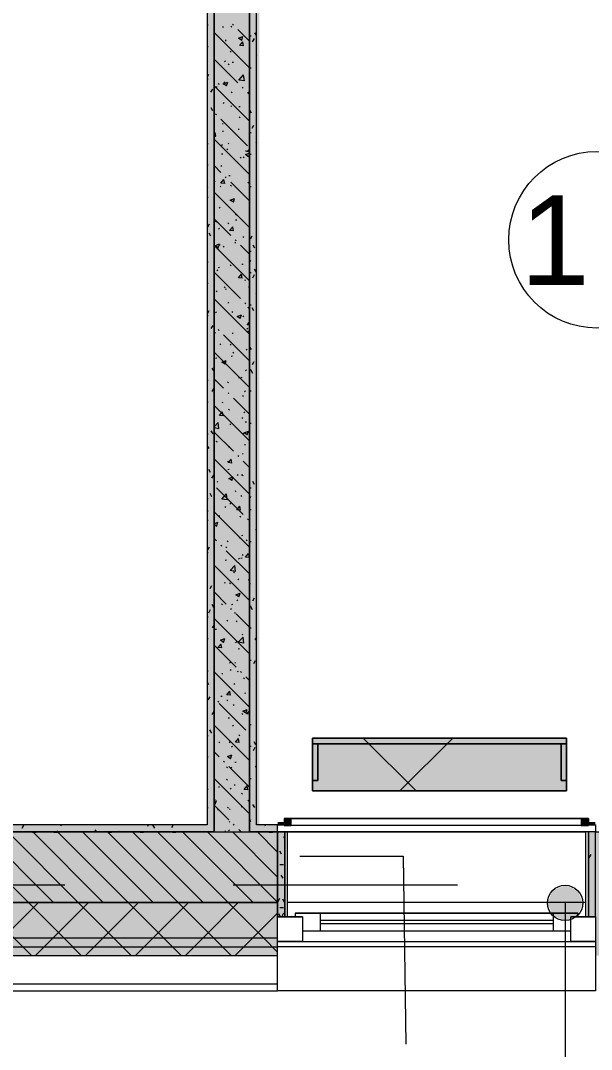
# Model space of a CAD drawing. Header units: millimetres. Extents: x -3817 to 677485, y -22715 to 103890.
# Drawn here: x 78696 to 80312, y 5046 to 7959 of the extents above; entities that cross this region are included whole.
import ezdxf

# ---------------------------------------------------------------- set-up
doc = ezdxf.new("R2010")
doc.units = ezdxf.units.MM
doc.layers.add('PDF _Геометрия', color=7, linetype='Continuous', true_color=0x1d1d1d)
doc.layers.add('PDF _Сплошная заливка', color=7, linetype='Continuous', true_color=0xffffff)
doc.layers.add('PDF _Текст', color=7, linetype='Continuous')
doc.styles.add('PDF GOST-Common', font='arial.ttf')

msp = doc.modelspace()

# ---------------------------------------------------------------- hatches: boundary and pattern name
at = {"layer": 'PDF _Сплошная заливка', "transparency": 33554559}
for color, points in [(256, [(79338.4, 5661.3), (79343.7, 5661.3), (79343.7, 11011.3), (79243.7, 11011.3), (79243.7, 5661.3)]), (256, [(79343.7, 5681.3), (79363.7, 5681.3), (79363.7, 10991.4), (79343.7, 10991.4), (79343.7, 6668)]), (256, [(79423.7, 5421.3), (79443.7, 5421.3), (79443.7, 5661.3), (79423.7, 5661.3), (79423.7, 5537.7)]), (256, [(80303.7, 5421.3), (80323.7, 5421.3), (80323.7, 5661.3), (80303.7, 5661.3), (80303.7, 5537.7)]), (7, [(80237.9, 5510.3), (80202.5, 5495.7), (80187.9, 5460.3), (80202.5, 5425), (80237.9, 5410.3), (80273.2, 5425), (80287.9, 5460.3), (80273.2, 5495.7)])]:
    msp.add_hatch(color=color, dxfattribs=at).paths.add_polyline_path(points)
h = msp.add_hatch(color=256, dxfattribs=at)
h.paths.add_polyline_path([(76497.7, 5661.3), (77323.3, 5661.3), (77323.3, 5681.3), (76497.7, 5681.3)], flags=0)
h.paths.add_polyline_path([(79243.7, 5661.3), (79243.7, 5681.3), (78223.3, 5681.3), (78223.3, 5661.3), (78596.3, 5661.3)], flags=0)
h = msp.add_hatch(color=256, dxfattribs=at)
h.paths.add_polyline_path([(84443.3, 5461.3), (84443.3, 5661.3), (84343.3, 5661.3), (84343.3, 5461.3)], flags=0)
h.paths.add_polyline_path([(77323.3, 5461.3), (77323.3, 5661.3), (76223.3, 5661.3), (76223.3, 5461.3), (77111.9, 5461.3)], flags=0)
h.paths.add_polyline_path([(81565, 5461.3), (82243.3, 5461.3), (82243.3, 5661.3), (81093.3, 5661.3), (81093.3, 5461.3)], flags=0)
h.paths.add_polyline_path([(78223.3, 5461.3), (79423.7, 5461.3), (79423.7, 5661.3), (78223.3, 5661.3), (78223.3, 5537.7)], flags=0)
h.paths.add_polyline_path([(80593.3, 5461.3), (80593.3, 5661.3), (80323.7, 5661.3), (80323.7, 5461.3)], flags=0)
h = msp.add_hatch(color=256, dxfattribs=at)
h.paths.add_polyline_path([(81093.3, 5361.3), (82243.3, 5361.3), (82243.3, 5461.3), (80323.7, 5461.3), (80323.7, 5361.3), (80593.3, 5361.3)], flags=0)
h.paths.add_polyline_path([(76101.3, 5361.3), (77323.3, 5361.3), (77323.3, 5461.3), (76101.3, 5461.3)], flags=0)
h.paths.add_polyline_path([(85043.3, 5361.3), (85043.3, 5461.3), (84343.3, 5461.3), (84343.3, 5361.3), (84943.3, 5361.3)], flags=0)
h.paths.add_polyline_path([(78223.3, 5361.3), (79423.7, 5361.3), (79423.7, 5461.3), (78223.3, 5461.3)], flags=0)
h = msp.add_hatch(color=256, dxfattribs=at)
h.paths.add_polyline_path([(76101.3, 5311.3), (77323.3, 5311.3), (77323.3, 5361.3), (76101.3, 5361.3)], flags=0)
h.paths.add_polyline_path([(85093.3, 5311.3), (85093.3, 5361.3), (84343.3, 5361.3), (84343.3, 5311.3), (84533.7, 5311.3)], flags=0)
h.paths.add_polyline_path([(78223.3, 5311.3), (79423.7, 5311.3), (79423.7, 5361.3), (78223.3, 5361.3)], flags=0)
h.paths.add_polyline_path([(80323.7, 5311.3), (82243.3, 5311.3), (82243.3, 5361.3), (80323.7, 5361.3)], flags=0)

# ---------------------------------------------------------------- linework, layer by layer
at = {"layer": 'PDF _Геометрия', "color": 9, "lineweight": 9, "true_color": 0xc0c0c0}
for points in [[(78223.3, 5661.3), (79243.7, 5661.3), (79243.7, 5681.3), (79243.7, 10991.4), (79243.7, 11011.3), (79131.3, 11011.3), (79243.7, 11011.3), (79243.7, 5661.3), (78223.3, 5661.3)], [(78223.3, 5211.4), (79423.7, 5211.4), (79423.7, 5461.3), (79423.7, 5661.3), (79343.7, 5661.3), (79343.7, 5681.3), (79343.7, 10991.4), (79343.7, 11011.3), (79378.3, 11011.3), (79343.7, 11011.3), (79343.7, 5661.3), (79423.7, 5661.3), (79423.7, 5681.3), (79442.2, 5681.3)], [(80303.7, 5681.3), (80323.7, 5681.3), (80323.7, 5661.3), (80593.3, 5661.3), (80593.3, 5681.3), (80593.3, 6061.3), (80573.3, 6061.3), (80573.3, 5689.3)], [(79815.9, 5777.3), (79665.9, 5927.3)], [(79769.6, 5777.3), (79919.6, 5927.3)], [(80295.7, 5461.3), (79451.7, 5461.3)], [(80323.7, 5421.3), (80323.7, 5211.4), (79423.7, 5211.4), (79423.7, 5421.3)]]:
    msp.add_lwpolyline(points, dxfattribs=at)
at = {"layer": 'PDF _Геометрия', "color": 7, "lineweight": 9}
for points in [[(79223.7, 10983.4), (79223.7, 5717.1), (79223.7, 5681.3), (79215.7, 5681.3), (79202.8, 5681.3), (78223.3, 5681.3)], [(79423.7, 5681.3), (79384.7, 5681.3), (79371.7, 5681.3), (79363.7, 5681.3), (79363.7, 5717.1), (79363.7, 10983.4)], [(80303.7, 5689.3), (80303.7, 5699.4), (80303.7, 5679.3), (79443.7, 5679.3)], [(79243.7, 5661.3), (79343.7, 5661.3)], [(79486.4, 5592.6), (79778.9, 5592.6), (79787.1, 5060.6)], [(80237.9, 5460.3), (80237.9, 4350.4), (80797.5, 4285.2)], [(78223.3, 5361.3), (79423.7, 5361.3)], [(78223.3, 5336.4), (79423.7, 5336.4)], [(78223.3, 5311.3), (79423.7, 5311.3)], [(78223.3, 5231.4), (79423.7, 5231.4)]]:
    msp.add_lwpolyline(points, dxfattribs=at)
at = {"layer": 'PDF _Геометрия', "color": 253, "lineweight": 9, "true_color": 0x9b9b9b}
for points in [[(79223.7, 7946.4), (79227, 7946.4)], [(79363.7, 7916.3), (79359.1, 7924.3)], [(79343.7, 7915.9), (79348.9, 7915.9)], [(79356.8, 7907.6), (79351.8, 7898.9)], [(79223.7, 7885.4), (79227, 7885.4)], [(79363.7, 7858.6), (79362.9, 7857.2)], [(79343.7, 7824.5), (79348.9, 7824.5)], [(79227.8, 7806.1), (79223.7, 7799)], [(79223.7, 7794), (79227, 7794)], [(79239, 7764.5), (79233.9, 7755.7)], [(79240.3, 7703.3), (79235.3, 7712)], [(79350, 7696.2), (79345, 7705)], [(79355.7, 7661.9), (79350.7, 7653.1)], [(79343.7, 7641.6), (79348.9, 7641.6)], [(79223.7, 7611.1), (79227, 7611.1)], [(79363.7, 7614.8), (79361.8, 7611.5)], [(79243.7, 7575.5), (79243.5, 7576)], [(79343.7, 7580.6), (79348.9, 7580.6)], [(79223.7, 7550.1), (79227, 7550.1)], [(79226.2, 7484), (79223.7, 7488.2)], [(79343.7, 7489.2), (79348.9, 7489.2)], [(79223.7, 7458.7), (79227, 7458.7)], [(79229.7, 7382.7), (79224.7, 7373.9)], [(79234.4, 7347.9), (79229.3, 7356.6)], [(79350.5, 7348.1), (79345.5, 7339.4)], [(79359.3, 7314.4), (79354.2, 7323.2)], [(79343.7, 7306.3), (79348.9, 7306.3)], [(79223.7, 7275.8), (79227, 7275.8)], [(79346.4, 7280.1), (79343.7, 7275.4)], [(79363.3, 7246.4), (79358.3, 7255.1)], [(79343.7, 7245.4), (79348.9, 7245.4)], [(79357.6, 7238.4), (79352.6, 7229.7)], [(79223.7, 7214.9), (79227, 7214.9)], [(79363.7, 7184.8), (79362.4, 7187.1)], [(79343.7, 7153.9), (79348.9, 7153.9)], [(79356.3, 7136.7), (79351.2, 7145.5)], [(79228.6, 7136.9), (79223.7, 7128.5)], [(79223.7, 7123.4), (79227, 7123.4)], [(79239.8, 7095.3), (79234.7, 7086.6)], [(79345.1, 7095.1), (79343.7, 7097.5)], [(79345.4, 7034.3), (79343.7, 7031.5)], [(79349.2, 7027.1), (79344.2, 7035.8)], [(79356.5, 6992.7), (79351.5, 6984)], [(79243.6, 6966.1), (79238.6, 6974.8)], [(79243.7, 6980.2), (79241.8, 6976.9)], [(79343.7, 6971), (79348.9, 6971)], [(79353.3, 6959), (79348.3, 6967.8)], [(79223.7, 6940.6), (79227, 6940.6)], [(79363.7, 6944.2), (79362.6, 6942.3)], [(79242.8, 6917.6), (79237.7, 6908.9)], [(79243.7, 6904.9), (79242.7, 6906.8)], [(79343.7, 6910.1), (79348.9, 6910.1)], [(79223.7, 6879.6), (79227, 6879.6)], [(79343.7, 6818.6), (79348.9, 6818.6)], [(79223.7, 6788.2), (79227, 6788.2)], [(79240.6, 6788.4), (79235.6, 6797.1)], [(79229.5, 6746.8), (79224.4, 6755.5)], [(79233.6, 6678.7), (79228.5, 6687.5)], [(79241.7, 6671.8), (79236.6, 6663.1)], [(79358.5, 6645.3), (79353.4, 6654)], [(79237.6, 6610.7), (79232.6, 6619.4)], [(79343.7, 6635.7), (79348.9, 6635.7)], [(79223.7, 6605.3), (79227, 6605.3)], [(79347.2, 6610.9), (79343.7, 6604.8)], [(79226.5, 6569.1), (79223.7, 6573.8)], [(79343.7, 6574.8), (79348.9, 6574.8)], [(79223.7, 6544.3), (79227, 6544.3)], [(79363.7, 6514.2), (79361.6, 6517.9)], [(79229.4, 6467.7), (79224.4, 6459)], [(79343.7, 6483.4), (79348.9, 6483.4)], [(79223.7, 6452.9), (79227, 6452.9)], [(79344.3, 6425.9), (79343.7, 6426.9)], [(79236.5, 6358.1), (79231.5, 6349.4)], [(79346.2, 6365.2), (79343.7, 6361)], [(79357.3, 6323.5), (79352.3, 6314.8)], [(79242.8, 6296.9), (79237.8, 6305.7)], [(79343.7, 6300.5), (79348.9, 6300.5)], [(79352.5, 6289.9), (79347.5, 6298.6)], [(79223.7, 6270), (79227, 6270)], [(79232.4, 6290), (79227.4, 6281.3)], [(79243.6, 6248.4), (79238.5, 6239.7)], [(79343.7, 6239.5), (79348.9, 6239.5)], [(79223.7, 6209), (79227, 6209)], [(79363.7, 6212.7), (79359.4, 6205.1)], [(79343.7, 6148.1), (79348.9, 6148.1)], [(79360.3, 6145.8), (79355.3, 6137.1)], [(79223.7, 6117.6), (79227, 6117.6)], [(79228.7, 6077.6), (79223.7, 6086.1)], [(79231.3, 6044.3), (79226.3, 6035.6)], [(79242.5, 6002.7), (79237.4, 5994)], [(79236.8, 5941.5), (79231.8, 5950.2)], [(79343.7, 5965.2), (79348.9, 5965.2)], [(79223.7, 5934.7), (79227, 5934.7)], [(79361.7, 5908.1), (79356.7, 5916.8)], [(79343.7, 5904.2), (79348.9, 5904.2)], [(79359.2, 5900.1), (79354.2, 5891.4)], [(79223.7, 5873.8), (79227, 5873.8)], [(79363.7, 5843.7), (79360.8, 5848.7)], [(79343.7, 5812.8), (79348.9, 5812.8)], [(79223.7, 5782.3), (79227, 5782.3)], [(79358.8, 5730.4), (79353.7, 5739.1)], [(79226.1, 5730.5), (79223.7, 5726.4)], [(78810.6, 5681.3), (78808.8, 5678.3)], [(79056.9, 5681.3), (79054.6, 5677.2)], [(79075.5, 5672.4), (79070.4, 5681.1)], [(79127.3, 5681.3), (79122.6, 5673.1)], [(79347, 5696), (79343.7, 5690.4)], [(79347.6, 5688.7), (79343.7, 5695.4)], [(79389.2, 5677.6), (79387.1, 5681.3)], [(78704.2, 5679.9), (78699.1, 5671.2)], [(78729.3, 5660.4), (78739.3, 5660.4)], [(78790.2, 5660.4), (78800.3, 5660.4)], [(78800.3, 5661.3), (78798.3, 5664.8)], [(78908.3, 5667.7), (78904.6, 5661.3)], [(78942.6, 5660.4), (78952.7, 5660.4)], [(78976.3, 5663.6), (78975, 5661.3)], [(78976.3, 5661.3), (78976, 5661.8)], [(79034.1, 5660.4), (79044.1, 5660.4)], [(79125.5, 5660.4), (79135.6, 5660.4)], [(79222, 5662.5), (79221.4, 5661.3)], [(79399.8, 5660.4), (79409.9, 5660.4)], [(79443.7, 5644.1), (79441.1, 5648.7)], [(79435, 5598.4), (79429.9, 5607.1)], [(80310.6, 5597.2), (80305.5, 5588.5)], [(79430.3, 5568.9), (79440.4, 5568.9)], [(79439, 5530.4), (79434, 5539.1)], [(79429.1, 5472.6), (79424.1, 5463.8)], [(79443.1, 5462.3), (79438.1, 5471)], [(79431.6, 5421.3), (79426.9, 5429.4)], [(79430.3, 5447), (79440.4, 5447)], [(79440.3, 5430.9), (79435.3, 5422.2)], [(80305.2, 5432.1), (80303.7, 5434.7)]]:
    msp.add_lwpolyline(points, dxfattribs=at)
at = {"layer": 'PDF _Геометрия', "color": 252, "lineweight": 9, "true_color": 0x878787}
for points in [[(79343.7, 7825.1), (79243.7, 7925.1)], [(79267.3, 7942.2), (79270.1, 7940.4)], [(79291.2, 7942.8), (79293.7, 7940.6)], [(79298.3, 7946.1), (79295.7, 7948.6)], [(79343.7, 7900.6), (79310.8, 7933.5)], [(79274.7, 7902.2), (79278.1, 7902.7)], [(79275.6, 7901.9), (79278.3, 7904)], [(79321.9, 7902.7), (79313.1, 7908.7), (79325.5, 7913.5)], [(79327.2, 7887.4), (79316.5, 7888.3), (79325.1, 7898.5)], [(79321.9, 7902.7), (79325.5, 7913.4)], [(79327.2, 7887.3), (79325.1, 7898.5)], [(79342.1, 7911.1), (79343.7, 7911.3)], [(79289.4, 7871.7), (79292.2, 7869.9)], [(79310.8, 7782.6), (79243.7, 7849.7)], [(79273.4, 7842.7), (79276.1, 7844.8)], [(79283.9, 7836.7), (79286.3, 7834.5)], [(79295.3, 7841), (79298.6, 7841.4)], [(79254.7, 7780.8), (79257.6, 7779)], [(79278.7, 7773.8), (79269.8, 7779.8), (79282.3, 7784.5)], [(79271.3, 7783.5), (79273.9, 7785.6)], [(79278.7, 7773.7), (79282.3, 7784.5)], [(79329.3, 7787.8), (79313.5, 7790.3), (79327.3, 7804.7)], [(79326.5, 7797.7), (79328.9, 7795.4)], [(79329.3, 7787.8), (79327.3, 7804.7)], [(79343.7, 7674.2), (79243.7, 7774.2)], [(79248.5, 7770.8), (79251.9, 7771.3)], [(79292.2, 7756.9), (79295.1, 7755.1)], [(79325.9, 7767.6), (79323.4, 7770.1)], [(79343.7, 7749.7), (79338.5, 7755)], [(79343.7, 7754.4), (79341.2, 7754.6), (79343.7, 7757.6)], [(79269.1, 7724.4), (79271.8, 7726.4)], [(79250.5, 7692.1), (79248, 7694.6)], [(79290.7, 7717.7), (79293.1, 7715.4)], [(79314.1, 7715.5), (79317.4, 7715.9)], [(79338.5, 7604.1), (79263.1, 7679.5)], [(79267, 7665.2), (79269.6, 7667.2)], [(79314.3, 7686.4), (79317.1, 7684.6)], [(79243.7, 7638.4), (79246.9, 7642.2)], [(79249, 7631), (79246.9, 7642.1)], [(79267.3, 7645.4), (79270.6, 7645.8)], [(79311.8, 7651.2), (79315.1, 7651.7)], [(79243.7, 7631.5), (79249, 7631.1)], [(79343.7, 7523.4), (79243.7, 7623.4)], [(79264.8, 7606), (79267.5, 7608)], [(79283.3, 7611.6), (79285.8, 7609.3)], [(79265, 7581.1), (79268.3, 7581.5)], [(79279.6, 7595.6), (79282.5, 7593.8)], [(79332.4, 7590), (79335.7, 7590.4)], [(79341.5, 7573.3), (79332.7, 7579.3), (79343.7, 7583.5)], [(79343.7, 7586.6), (79337.1, 7587.7), (79343.7, 7594.6)], [(79341.6, 7573.2), (79343.7, 7579.7)], [(79263.1, 7528.7), (79243.7, 7548)], [(79262.6, 7546.8), (79265.3, 7548.8)], [(79317.1, 7571.7), (79320, 7569.9)], [(79325.9, 7572.6), (79328.4, 7570.3)], [(79278.1, 7513.6), (79275.6, 7516.1)], [(79285.6, 7519.8), (79288.9, 7520.3)], [(79244.3, 7505.2), (79247.1, 7503.4)], [(79260.5, 7487.6), (79263.1, 7489.6)], [(79273.7, 7497.3), (79263, 7498.3), (79271.6, 7508.5)], [(79273.7, 7497.3), (79271.6, 7508.4)], [(79290.2, 7492.5), (79292.6, 7490.3)], [(79343.7, 7448), (79290.7, 7501)], [(79339.2, 7501.2), (79342, 7499.4)], [(79343.7, 7372.5), (79243.7, 7472.5)], [(79258.3, 7428.4), (79261, 7430.5)], [(79298.3, 7444.4), (79289.4, 7450.3), (79301.9, 7455.1)], [(79298.3, 7444.3), (79301.9, 7455)], [(79304.6, 7410.3), (79307.4, 7408.5)], [(79290.7, 7350.2), (79243.7, 7397.1)], [(79247.1, 7390.4), (79250, 7388.6)], [(79256.1, 7369.2), (79258.8, 7371.3)], [(79282.8, 7386.5), (79285.3, 7384.2)], [(79298.3, 7363.6), (79287.7, 7364.5), (79296.3, 7374.7)], [(79298.3, 7363.5), (79296.3, 7374.7)], [(79304.3, 7394.4), (79307.6, 7394.8)], [(79342.1, 7386.4), (79343.7, 7385.4)], [(79325.4, 7347.4), (79327.9, 7345.2)], [(79343.7, 7221.6), (79243.7, 7321.6)], [(79255, 7315.4), (79246.2, 7321.4), (79258.6, 7326.2)], [(79255, 7315.4), (79258.6, 7326.1)], [(79257.5, 7324.2), (79260.9, 7324.7)], [(79269.2, 7319.9), (79272, 7318.1)], [(79302.1, 7330.1), (79305.4, 7330.5)], [(79305.8, 7335.1), (79303.3, 7337.6)], [(79343.7, 7297.1), (79318.4, 7322.5)], [(79254, 7310), (79256.6, 7312.1)], [(79255.3, 7260), (79258.6, 7260.4)], [(79289.6, 7267.4), (79292.1, 7265.1)], [(79322.6, 7268.8), (79325.9, 7269.3)], [(79343.1, 7263.4), (79343.7, 7263.9)], [(79318.4, 7171.6), (79243.7, 7246.3)], [(79251.8, 7250.9), (79254.5, 7252.9)], [(79323, 7229.8), (79312.4, 7230.8), (79320.9, 7241)], [(79323, 7229.8), (79320.9, 7240.9)], [(79329.5, 7225.1), (79332.3, 7223.3)], [(79272.1, 7205.2), (79274.9, 7203.4)], [(79275.8, 7198.7), (79279.2, 7199.1)], [(79340.9, 7204.2), (79343.6, 7206.2)], [(79343.7, 7070.8), (79243.7, 7170.8)], [(79249.7, 7191.7), (79252.3, 7193.7)], [(79282.3, 7161.3), (79284.8, 7159)], [(79333.5, 7156.5), (79330.9, 7159.1)], [(79338.8, 7145), (79341.4, 7147)], [(79341.4, 7143.4), (79343.7, 7143.7)], [(79247.5, 7132.5), (79250.2, 7134.5)], [(79294.1, 7134.7), (79296.9, 7132.9)], [(79317.9, 7114.9), (79309, 7120.9), (79321.5, 7125.7)], [(79317.9, 7114.8), (79321.5, 7125.6)], [(79324.9, 7122.3), (79327.4, 7120)], [(79258, 7081.1), (79255.5, 7083.6)], [(79336.6, 7085.8), (79339.3, 7087.8)], [(79343.7, 7096.4), (79337, 7097), (79343.7, 7105)], [(79339.1, 7079.1), (79342.4, 7079.5)], [(79245.3, 7073.3), (79248, 7075.3)], [(79343.7, 6995.4), (79270.6, 7068.5)], [(79294.6, 7073.2), (79297.9, 7073.7)], [(79259.5, 7043.8), (79262.3, 7042)], [(79289.1, 7042.2), (79291.6, 7040)], [(79334.5, 7026.6), (79337.1, 7028.7)], [(79343.7, 6919.9), (79243.7, 7019.9)], [(79243.7, 7014.5), (79245.8, 7016.1)], [(79247.8, 7003.1), (79251.1, 7003.5)], [(79274.6, 6986), (79265.8, 6991.9), (79278.2, 6996.7)], [(79274.6, 6985.9), (79278.2, 6996.7)], [(79292.3, 7009), (79295.7, 7009.4)], [(79297, 7020), (79299.8, 7018.2)], [(79244.8, 6973.5), (79243.7, 6979.3)], [(79243.7, 6973.6), (79244.8, 6973.5)], [(79332.3, 6967.4), (79335, 6969.5)], [(79270.6, 6917.7), (79243.7, 6944.5)], [(79245.6, 6938.8), (79248.9, 6939.3)], [(79281.8, 6936.2), (79284.2, 6933.9)], [(79312.9, 6947.7), (79316.2, 6948.1)], [(79319, 6949.5), (79321.9, 6947.7)], [(79285.7, 6902.6), (79283.2, 6905.1)], [(79330.1, 6908.2), (79332.8, 6910.3)], [(79266.1, 6877.6), (79269.4, 6878)], [(79343.7, 6844.5), (79298.3, 6890)], [(79324.4, 6897.1), (79326.8, 6894.9)], [(79343.7, 6769), (79243.7, 6869)], [(79269.5, 6839.8), (79258.8, 6840.7), (79267.4, 6850.9)], [(79269.5, 6839.7), (79267.4, 6850.9)], [(79284.4, 6858.6), (79287.2, 6856.8)], [(79328, 6849.1), (79330.6, 6851.1)], [(79243.7, 6808.8), (79255.5, 6821)], [(79257.4, 6804.1), (79255.5, 6821)], [(79288.6, 6817.1), (79291.1, 6814.8)], [(79321.9, 6834.7), (79324.7, 6832.9)], [(79331.6, 6822.2), (79335, 6822.7)], [(79243.7, 6806.2), (79257.4, 6804.1)], [(79298.3, 6739.1), (79243.7, 6793.7)], [(79325.8, 6789.9), (79328.5, 6791.9)], [(79337.5, 6785.5), (79328.7, 6791.4), (79341.1, 6796.2)], [(79337.5, 6785.4), (79341.1, 6796.1)], [(79249, 6768.2), (79251.9, 6766.4)], [(79284.9, 6752.1), (79288.2, 6752.6)], [(79323.7, 6730.7), (79326.3, 6732.7)], [(79329.4, 6758), (79332.7, 6758.4)], [(79343.7, 6618.2), (79243.7, 6718.2)], [(79281.2, 6711), (79283.7, 6708.7)], [(79294.1, 6706), (79283.5, 6707), (79292.1, 6717.2)], [(79294.1, 6706), (79292.1, 6717.1)], [(79313.3, 6724), (79310.8, 6726.6)], [(79343.7, 6693.7), (79325.9, 6711.5)], [(79282.6, 6687.8), (79285.9, 6688.3)], [(79309.3, 6673.4), (79312.1, 6671.6)], [(79321.5, 6671.5), (79324.1, 6673.5)], [(79323.8, 6672), (79326.3, 6669.7)], [(79251.9, 6653.5), (79254.7, 6651.7)], [(79294.2, 6656.5), (79285.4, 6662.5), (79297.8, 6667.3)], [(79294.2, 6656.5), (79297.8, 6667.2)], [(79325.9, 6560.6), (79250.5, 6636)], [(79281, 6601.5), (79265.2, 6604), (79279, 6618.4)], [(79281, 6601.4), (79279, 6618.3)], [(79303.2, 6626.6), (79306.5, 6627)], [(79319.3, 6612.3), (79322, 6614.3)], [(79288.1, 6592), (79290.5, 6589.7)], [(79343.7, 6467.3), (79243.7, 6567.3)], [(79256.4, 6556.5), (79259.7, 6556.9)], [(79273.9, 6583), (79276.8, 6581.2)], [(79318.8, 6572.3), (79308.2, 6573.2), (79316.8, 6583.4)], [(79318.8, 6572.2), (79316.8, 6583.4)], [(79317.2, 6553.1), (79319.8, 6555.2)], [(79243.7, 6534.2), (79254.6, 6538.3)], [(79243.7, 6532.5), (79251, 6527.6)], [(79251, 6527.5), (79254.6, 6538.3)], [(79341, 6545.5), (79338.5, 6548)], [(79321.9, 6501.1), (79325.2, 6501.6)], [(79250.5, 6485.2), (79243.7, 6491.9)], [(79265.6, 6470.1), (79263.1, 6472.6)], [(79276.8, 6468.2), (79279.6, 6466.4)], [(79280.7, 6485.9), (79283.2, 6483.6)], [(79315, 6493.9), (79317.7, 6496)], [(79334.2, 6488.1), (79337.1, 6486.3)], [(79343.7, 6391.9), (79278.1, 6457.5)], [(79323.3, 6446.8), (79325.8, 6444.6)], [(79343.5, 6438.6), (79332.9, 6439.5), (79341.4, 6449.7)], [(79343.5, 6438.5), (79341.4, 6449.6)], [(79343.7, 6316.4), (79243.7, 6416.4)], [(79275.1, 6431), (79278.5, 6431.4)], [(79304.6, 6398.9), (79288.7, 6401.3), (79302.6, 6415.8)], [(79304.6, 6398.8), (79302.6, 6415.7)], [(79312.8, 6434.7), (79315.5, 6436.8)], [(79319.6, 6436.8), (79323, 6437.3)], [(79298.9, 6397.7), (79301.7, 6395.9)], [(79272.9, 6366.7), (79276.2, 6367.2)], [(79287.5, 6366.8), (79290, 6364.5)], [(79310.7, 6375.5), (79313.3, 6377.6)], [(79340.2, 6375.6), (79343.5, 6376)], [(79278.1, 6306.6), (79243.7, 6341)], [(79313.8, 6327.1), (79305, 6333), (79317.5, 6337.8)], [(79313.8, 6327), (79317.5, 6337.8)], [(79264.2, 6306.9), (79267.1, 6305.1)], [(79293.2, 6291.6), (79290.7, 6294.1)], [(79293.4, 6305.5), (79296.8, 6305.9)], [(79308.5, 6316.4), (79311.2, 6318.4)], [(79343.7, 6165.6), (79243.7, 6265.6)], [(79301.7, 6283), (79304.6, 6281.2)], [(79343.7, 6241), (79305.8, 6279)], [(79246.7, 6235.3), (79250, 6235.8)], [(79280.2, 6260.7), (79282.7, 6258.5)], [(79306.4, 6257.2), (79309, 6259.2)], [(79270.6, 6198.1), (79261.7, 6204.1), (79274.2, 6208.9)], [(79270.6, 6198.1), (79274.2, 6208.8)], [(79328.1, 6196.2), (79312.3, 6198.7), (79326.2, 6213.1)], [(79322.8, 6221.7), (79325.3, 6219.4)], [(79323.8, 6212.5), (79326.6, 6210.7)], [(79328.1, 6196.2), (79326.2, 6213.1)], [(79305.8, 6128.1), (79243.7, 6190.2)], [(79265.3, 6182.2), (79254.7, 6183.2), (79263.2, 6193.4)], [(79265.3, 6182.2), (79263.2, 6193.3)], [(79304.2, 6198), (79306.9, 6200)], [(79312.2, 6180), (79315.5, 6180.4)], [(79287, 6141.7), (79289.5, 6139.4)], [(79289.2, 6121.6), (79292, 6119.8)], [(79302, 6138.8), (79304.7, 6140.8)], [(79343.7, 6014.7), (79243.7, 6114.7)], [(79265.4, 6109.9), (79268.7, 6110.3)], [(79309.9, 6115.7), (79313.2, 6116.2)], [(79320.9, 6113), (79318.4, 6115.5)], [(79326.6, 6097.8), (79329.5, 6096)], [(79343.7, 6090.2), (79333.5, 6100.5)], [(79290, 6048.5), (79279.3, 6049.4), (79287.9, 6059.6)], [(79290, 6048.4), (79287.9, 6059.6)], [(79299.9, 6079.6), (79302.5, 6081.6)], [(79245.4, 6037.6), (79243.7, 6039.3)], [(79253.8, 6031.3), (79256.6, 6029.5)], [(79263.1, 6045.6), (79266.5, 6046)], [(79279.7, 6035.6), (79282.1, 6033.3)], [(79330.5, 6054.5), (79333.8, 6054.9)], [(79333.5, 5949.6), (79258, 6025)], [(79297.7, 6020.4), (79300.4, 6022.5)], [(79333.5, 5997.6), (79324.6, 6003.6), (79337.1, 6008.4)], [(79333.5, 5997.6), (79337.1, 6008.3)], [(79343.7, 5994.9), (79335.9, 5996.1), (79343.7, 6004.2)], [(79283.7, 5984.3), (79287, 5984.8)], [(79322.3, 5996.5), (79324.7, 5994.3)], [(79343.7, 5863.8), (79243.7, 5963.8)], [(79295.5, 5961.2), (79298.2, 5963.3)], [(79256.6, 5916.5), (79259.5, 5914.7)], [(79286.5, 5916.5), (79289, 5914.3)], [(79314.6, 5914.8), (79304, 5915.7), (79312.6, 5925.9)], [(79314.6, 5914.7), (79312.6, 5925.8)], [(79314.1, 5936.4), (79316.9, 5934.6)], [(79258, 5874.2), (79243.7, 5888.4)], [(79293.4, 5902), (79296, 5904.1)], [(79273.1, 5859.1), (79270.6, 5861.6)], [(79290.2, 5868.7), (79281.3, 5874.7), (79293.8, 5879.4)], [(79290.2, 5868.6), (79293.8, 5879.4)], [(79302.4, 5858.9), (79305.8, 5859.3)], [(79278.7, 5846), (79281.5, 5844.2)], [(79343.7, 5788.4), (79285.7, 5846.5)], [(79291.2, 5842.8), (79293.9, 5844.9)], [(79343.7, 5713), (79243.7, 5813)], [(79279.1, 5810.4), (79281.6, 5808.2)], [(79255.7, 5788.7), (79259, 5789.2)], [(79289.1, 5783.7), (79291.7, 5785.7)], [(79300.2, 5794.6), (79303.5, 5795)], [(79321.7, 5771.4), (79324.2, 5769.1)], [(79339.3, 5781), (79328.7, 5781.9), (79337.3, 5792.2)], [(79339.3, 5781), (79337.3, 5792.1)], [(79243.7, 5747.9), (79250.5, 5750.5)], [(79243.7, 5741.9), (79246.9, 5739.8)], [(79244.1, 5755.2), (79246.9, 5753.4)], [(79246.9, 5739.7), (79250.5, 5750.4)], [(79339, 5751.2), (79341.8, 5749.4)], [(79285.7, 5695.6), (79243.7, 5737.6)], [(79253.4, 5724.5), (79256.7, 5724.9)], [(79281.6, 5731.3), (79284.4, 5729.5)], [(79286.9, 5724.5), (79289.6, 5726.5)], [(79320.7, 5733.3), (79324.1, 5733.8)], [(79286, 5691.4), (79288.4, 5689.1)], [(79300.8, 5680.5), (79298.3, 5683.1)], [(79244.5, 5661.3), (79243.7, 5662.1)], [(79274, 5663.2), (79277.3, 5663.7)], [(79284.7, 5665.3), (79287.4, 5667.3)], [(79320, 5661.3), (79313.3, 5668)]]:
    msp.add_lwpolyline(points, dxfattribs=at)
at = {"layer": 'PDF _Геометрия', "color": 8, "lineweight": 9, "true_color": 0x808080}
for points in [[(79522, 5927.3), (79522, 5777.3), (80242, 5777.3), (80242, 5927.3), (79522, 5927.3), (80242, 5927.3), (80242, 5777.3), (79522, 5777.3), (79522, 5927.3), (80242, 5927.3), (79522, 5927.3), (79522, 5911.3)], [(80242, 5927.3), (80242, 5911.3)], [(80242, 5911.3), (80242, 5807.3)]]:
    msp.add_lwpolyline(points, close=True, dxfattribs=at)
at = {"layer": 'PDF _Геометрия', "color": 254, "lineweight": 9, "true_color": 0xdfdfdf}
for points in [[(79681.9, 5911.3), (79665.9, 5927.3)], [(79903.6, 5911.3), (79919.6, 5927.3)], [(80226.4, 5911.3), (80242, 5911.3), (80226.4, 5911.3)]]:
    msp.add_lwpolyline(points, dxfattribs=at)
msp.add_lwpolyline([(79522, 5911.3), (79537.6, 5911.3)], close=True, dxfattribs=at)
at = {"layer": 'PDF _Геометрия', "color": 9, "lineweight": 9, "true_color": 0xbfbfbf}
msp.add_lwpolyline([(80226.4, 5911.3), (80242, 5911.3), (79522, 5911.3), (79537.6, 5911.3), (79537.6, 5807.3), (79537.6, 5911.3)], close=True, dxfattribs=at)
at = {"layer": 'PDF _Геометрия', "color": 8, "lineweight": 9, "true_color": 0x808080}
msp.add_lwpolyline([(79522, 5911.3), (79522, 5807.3), (79522, 5911.3)], dxfattribs=at)
at = {"layer": 'PDF _Геометрия', "color": 9, "lineweight": 9, "true_color": 0xbfbfbf}
for points in [[(80226.4, 5911.3), (80226.4, 5807.3), (80226.4, 5911.3)], [(79522, 5807.3), (79537.6, 5807.3), (79522, 5807.3)], [(80226.4, 5807.3), (80242, 5807.3), (80226.4, 5807.3)]]:
    msp.add_lwpolyline(points, dxfattribs=at)
at = {"layer": 'PDF _Геометрия', "color": 7, "lineweight": 20}
for points in [[(79442.2, 5679.3), (79461.7, 5679.3), (79461.7, 5699.4), (79442.2, 5699.4)], [(80303.7, 5679.8), (80303.7, 5699.3), (80283.7, 5699.3), (80283.7, 5679.8)]]:
    msp.add_lwpolyline(points, close=True, dxfattribs=at)
at = {"layer": 'PDF _Геометрия', "color": 7, "lineweight": 9}
for points in [[(79443.7, 5699.4), (80303.7, 5699.4)], [(79423.7, 5461.3), (78223.3, 5461.3)]]:
    msp.add_lwpolyline(points, close=True, dxfattribs=at)
at = {"layer": 'PDF _Геометрия', "lineweight": 9}
for points in [[(78726.2, 5311.3), (78676.2, 5361.3), (78576.2, 5461.3), (78376.2, 5661.3)], [(78867.6, 5311.3), (78817.6, 5361.3), (78717.6, 5461.3), (78517.6, 5661.3)], [(78788.4, 5461.3), (78588.4, 5661.3)], [(79009.1, 5311.3), (78959.1, 5361.3), (78859.1, 5461.3), (78659.1, 5661.3)], [(78929.8, 5461.3), (78729.8, 5661.3)], [(79150.5, 5311.3), (79100.5, 5361.3), (79000.5, 5461.3), (78800.5, 5661.3)], [(79071.2, 5461.3), (78871.2, 5661.3)], [(79291.9, 5311.3), (79241.9, 5361.3), (79141.9, 5461.3), (78941.9, 5661.3)], [(79212.6, 5461.3), (79012.6, 5661.3)], [(79423.7, 5320.9), (79383.3, 5361.3), (79283.3, 5461.3), (79083.3, 5661.3)], [(79354, 5461.3), (79154, 5661.3)], [(79423.7, 5462.4), (79224.8, 5661.3)], [(79423.7, 5533.1), (79295.5, 5661.3)], [(79423.7, 5603.8), (79366.2, 5661.3)], [(78596.6, 5311.3), (78646.6, 5361.3), (78746.6, 5461.3)], [(78738, 5311.3), (78788, 5361.3), (78888, 5461.3)], [(78879.4, 5311.3), (78929.4, 5361.3), (79029.4, 5461.3)], [(79020.8, 5311.3), (79070.8, 5361.3), (79170.8, 5461.3)], [(79162.3, 5311.3), (79212.3, 5361.3), (79312.3, 5461.3)], [(79303.7, 5311.3), (79353.7, 5361.3), (79423.7, 5431.4)]]:
    msp.add_lwpolyline(points, dxfattribs=at)
at = {"layer": 'PDF _Геометрия', "color": 9, "lineweight": 9, "true_color": 0xc0c0c0}
for points in [[(79423.7, 5661.3), (80295.7, 5661.3)], [(79423.7, 5661.3), (79423.7, 5421.3), (79443.7, 5421.3), (79443.7, 5661.3)], [(79443.7, 5661.3), (79443.7, 5421.3), (79451.7, 5421.3), (79451.7, 5661.3)], [(80295.7, 5661.3), (80295.7, 5421.3), (80303.7, 5421.3), (80303.7, 5661.3)], [(80303.7, 5661.3), (80303.7, 5421.3), (80323.7, 5421.3), (80323.7, 5661.3)]]:
    msp.add_lwpolyline(points, close=True, dxfattribs=at)
at = {"layer": 'PDF _Геометрия', "color": 253, "lineweight": 9, "true_color": 0xaaaaaa}
for points in [[(77233.8, 5511.3), (78821.3, 5511.3)], [(79297.6, 5511.3), (79932.6, 5511.3)], [(79493.7, 5421.3), (79423.7, 5421.3)], [(80323.7, 5421.3), (80253.7, 5421.3)], [(79543.7, 5411.3), (80203.7, 5411.3)], [(80203.7, 5401.3), (79543.7, 5401.3)], [(79423.7, 5351.3), (80323.7, 5351.3)]]:
    msp.add_lwpolyline(points, dxfattribs=at)
at = {"layer": 'PDF _Геометрия', "color": 253, "lineweight": 13, "true_color": 0xaaaaaa}
for points in [[(79423.7, 5351.3), (79423.7, 5421.3), (79493.7, 5421.3), (79493.7, 5351.3)], [(80273.7, 5431.3), (79473.7, 5431.3), (79473.7, 5421.3), (79493.7, 5421.3), (79493.7, 5381.3), (80253.7, 5381.3), (80253.7, 5421.3), (80273.7, 5421.3)], [(80253.7, 5351.3), (80253.7, 5421.3), (80323.7, 5421.3), (80323.7, 5351.3)]]:
    msp.add_lwpolyline(points, close=True, dxfattribs=at)
for points in [[(79473.7, 5431.3), (80273.7, 5431.3)], [(79543.7, 5431.3), (79543.7, 5381.3)], [(80203.7, 5431.3), (80203.7, 5381.3)]]:
    msp.add_lwpolyline(points, dxfattribs=at)
at = {"layer": 'PDF _Геометрия', "color": 116, "lineweight": 13, "true_color": 0x008040}
msp.add_lwpolyline([(80323.7, 5336.4), (79423.7, 5336.4)], dxfattribs=at)
at = {"layer": 'PDF _Геометрия', "color": 7, "lineweight": 9}
for centre, radius in [((80328.1, 7338), 250), ((80328.1, 7338), 250), ((80237.9, 5460.3), 50)]:
    msp.add_circle(centre, radius, dxfattribs=at)
at = {"layer": 'PDF _Сплошная заливка', "lineweight": 35, "transparency": 33554559}
for points in [[(79243.7, 5681.3), (79243.7, 10991.4), (79223.7, 5681.3), (79223.7, 10991.4)], [(79522, 5777.3), (80242, 5777.3), (79522, 5927.3), (80242, 5927.3)], [(79522, 5911.3), (80242, 5911.3), (79522, 5927.3), (80242, 5927.3)], [(79537.6, 5807.3), (79537.6, 5911.3), (79522, 5807.3), (79522, 5911.3)], [(80242, 5807.3), (80242, 5911.3), (80226.4, 5807.3), (80226.4, 5911.3)], [(79423.7, 5661.3), (79423.7, 5681.3), (79343.7, 5661.3), (79343.7, 5681.3)]]:
    msp.add_solid(points, dxfattribs=at)
at = {"layer": 'PDF _Сплошная заливка', "color": 1, "lineweight": 35, "transparency": 33554559}
for points in [[(79371.7, 5681.3), (79371.7, 10983.4), (79363.7, 5681.3), (79363.7, 10983.4)], [(79442.2, 5681.3), (79442.2, 5689.3), (79423.7, 5681.3), (79423.7, 5689.3)], [(79461.7, 5679.3), (79461.7, 5699.4), (79442.2, 5679.3), (79442.2, 5699.4)], [(80283.7, 5679.8), (80303.7, 5679.8), (80283.7, 5699.3), (80303.7, 5699.3)], [(80323.7, 5681.3), (80323.7, 5689.3), (80303.7, 5681.3), (80303.7, 5689.3)]]:
    msp.add_solid(points, dxfattribs=at)

# ---------------------------------------------------------------- texts
at = {"layer": 'PDF _Текст', "color": 250, "true_color": 0x3c3c3c, "insert": (80110.1, 7335.2), "char_height": 254, "attachment_point": 4, "style": 'PDF GOST-Common'}
msp.add_mtext('1.18', dxfattribs=at)

doc.saveas('drawing.dxf')
